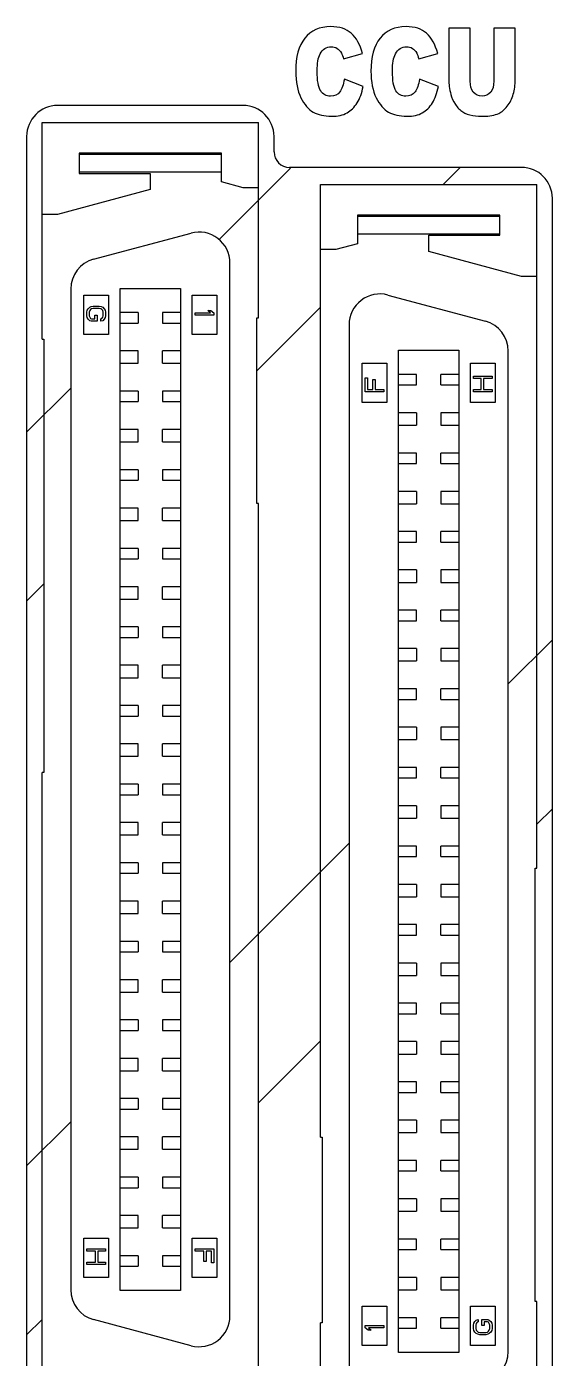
# Model space of a CAD drawing. Header units: inches. Extents: x 0 to 369, y 0 to 130.
# Drawn here: x 92 to 109, y 23.62 to 66.65 of the extents above; entities that cross this region are included whole.
import ezdxf

# ---------------------------------------------------------------- set-up
doc = ezdxf.new("R2010")
doc.units = ezdxf.units.IN
doc.header["$LTSCALE"] = 3.63
doc.header["$MEASUREMENT"] = 0
doc.layers.add('BRMJ710_4_00DXF_CONTINUOUS_LINE', color=7, linetype='CONTINUOUS')
doc.layers.add('TE_1734101_5DXF_CONTINUOUS_LINE', color=7, linetype='CONTINUOUS')

msp = doc.modelspace()

# ---------------------------------------------------------------- linework, layer by layer
at = {"layer": 'BRMJ710_4_00DXF_CONTINUOUS_LINE', "color": 4, "linetype": 'Continuous'}
for p, q in [((105.652, 66.6), (105.652, 64.931)), ((106.343, 66.6), (105.652, 66.6)), ((106.343, 64.891), (106.343, 66.6)), ((107.108, 66.6), (107.108, 64.891)), ((107.799, 66.6), (107.108, 66.6)), ((107.799, 64.931), (107.799, 66.6)), ((102.248, 65.607), (102.859, 65.777)), ((104.682, 65.607), (105.293, 65.777)), ((102.88, 64.717), (102.274, 64.946)), ((105.314, 64.717), (104.708, 64.946))]:
    msp.add_line(p, q, dxfattribs=at)
at = {"layer": 'BRMJ710_4_00DXF_CONTINUOUS_LINE', "color": 7, "linetype": 'Continuous'}
for p, q in [((99, 64.1), (93, 64.1)), ((92, 63.1), (92, 21)), ((100, 62.6), (100, 63.1)), ((108, 62.1), (100.5, 62.1)), ((109, 19), (109, 61.1))]:
    msp.add_line(p, q, dxfattribs=at)
at = {"layer": 'BRMJ710_4_00DXF_CONTINUOUS_LINE', "color": 2, "linetype": 'Continuous'}
for p, q in [((98.225, 59.77), (100.528, 62.072)), ((105.466, 61.55), (106.016, 62.1)), ((99.445, 55.529), (101.5, 57.584)), ((92, 53.545), (93.425, 54.97)), ((92, 48.084), (92.555, 48.639)), ((107.575, 45.412), (109, 46.837)), ((108.5, 40.876), (109, 41.376)), ((98.575, 36.412), (102.425, 40.262)), ((99.5, 31.876), (101.5, 33.876)), ((92, 29.837), (93.425, 31.262)), ((92, 24.376), (92.5, 24.876))]:
    msp.add_line(p, q, dxfattribs=at)
at = {"layer": 'BRMJ710_4_00DXF_CONTINUOUS_LINE', "color": 7, "linetype": 'Continuous'}
for centre, radius, start, end in [((93, 63.1), 1, 90, 180), ((99, 63.1), 1, 0, 90), ((100.5, 62.6), 0.5, 180, 270), ((108, 61.1), 1, 0, 90)]:
    msp.add_arc(centre, radius, start, end, dxfattribs=at)
at = {"layer": 'BRMJ710_4_00DXF_CONTINUOUS_LINE', "color": 4, "linetype": 'Continuous'}
for points in [[(100.996, 66.273), (100.799, 66.025), (100.701, 65.67), (100.701, 65.206)], [(101.834, 66.648), (101.473, 66.648), (101.193, 66.522), (100.996, 66.273)], [(102.498, 66.433), (102.336, 66.575), (102.115, 66.648), (101.834, 66.648)], [(102.859, 65.777), (102.779, 66.071), (102.66, 66.291), (102.498, 66.433)], [(103.43, 66.273), (103.233, 66.025), (103.135, 65.67), (103.135, 65.206)], [(104.268, 66.648), (103.907, 66.648), (103.627, 66.522), (103.43, 66.273)], [(104.932, 66.433), (104.77, 66.575), (104.549, 66.648), (104.268, 66.648)], [(105.293, 65.777), (105.213, 66.071), (105.094, 66.291), (104.932, 66.433)], [(101.489, 65.764), (101.572, 65.92), (101.693, 66), (101.85, 66)], [(101.85, 66), (101.919, 66), (101.982, 65.981), (102.038, 65.946)], [(102.038, 65.946), (102.093, 65.911), (102.141, 65.859), (102.18, 65.793)], [(103.923, 65.764), (104.006, 65.92), (104.127, 66), (104.284, 66)], [(104.284, 66), (104.353, 66), (104.416, 65.981), (104.472, 65.946)], [(104.472, 65.946), (104.527, 65.911), (104.575, 65.859), (104.614, 65.793)], [(101.395, 65.211), (101.395, 65.462), (101.426, 65.645), (101.489, 65.764)], [(102.18, 65.793), (102.203, 65.754), (102.226, 65.691), (102.248, 65.607)], [(103.829, 65.211), (103.829, 65.462), (103.86, 65.645), (103.923, 65.764)], [(104.614, 65.793), (104.637, 65.754), (104.66, 65.691), (104.682, 65.607)], [(100.701, 65.206), (100.701, 64.858), (100.756, 64.574), (100.869, 64.35)], [(101.508, 64.573), (101.432, 64.688), (101.395, 64.902), (101.395, 65.211)], [(103.135, 65.206), (103.135, 64.858), (103.19, 64.574), (103.303, 64.35)], [(103.942, 64.573), (103.866, 64.688), (103.829, 64.902), (103.829, 65.211)], [(101.826, 64.402), (101.688, 64.402), (101.583, 64.459), (101.508, 64.573)], [(102.274, 64.946), (102.243, 64.768), (102.193, 64.633), (102.126, 64.541)], [(102.688, 64.184), (102.775, 64.325), (102.839, 64.503), (102.88, 64.717)], [(104.26, 64.402), (104.122, 64.402), (104.017, 64.459), (103.942, 64.573)], [(104.708, 64.946), (104.677, 64.768), (104.627, 64.633), (104.56, 64.541)], [(105.122, 64.184), (105.209, 64.325), (105.273, 64.503), (105.314, 64.717)], [(105.652, 64.931), (105.652, 64.793), (105.673, 64.637), (105.716, 64.457)], [(106.443, 64.533), (106.376, 64.619), (106.343, 64.738), (106.343, 64.891)], [(107.108, 64.891), (107.108, 64.736), (107.073, 64.616), (107.006, 64.532)], [(107.736, 64.463), (107.777, 64.61), (107.799, 64.765), (107.799, 64.931)], [(100.869, 64.35), (100.981, 64.129), (101.114, 63.972), (101.268, 63.885)], [(102.126, 64.541), (102.058, 64.447), (101.957, 64.402), (101.826, 64.402)], [(102.361, 63.861), (102.491, 63.934), (102.599, 64.041), (102.688, 64.184)], [(103.303, 64.35), (103.415, 64.129), (103.548, 63.972), (103.703, 63.885)], [(104.56, 64.541), (104.492, 64.447), (104.391, 64.402), (104.26, 64.402)], [(104.795, 63.861), (104.925, 63.934), (105.033, 64.041), (105.122, 64.184)], [(105.716, 64.457), (105.742, 64.346), (105.791, 64.239), (105.863, 64.135)], [(105.863, 64.135), (105.935, 64.031), (106.014, 63.951), (106.101, 63.893)], [(106.726, 64.405), (106.605, 64.405), (106.511, 64.447), (106.443, 64.533)], [(107.006, 64.532), (106.938, 64.447), (106.845, 64.405), (106.726, 64.405)], [(107.542, 64.077), (107.631, 64.188), (107.695, 64.316), (107.736, 64.463)], [(101.268, 63.885), (101.422, 63.798), (101.621, 63.752), (101.866, 63.752)], [(101.866, 63.752), (102.066, 63.752), (102.231, 63.789), (102.361, 63.861)], [(103.703, 63.885), (103.857, 63.798), (104.055, 63.752), (104.3, 63.752)], [(104.3, 63.752), (104.5, 63.752), (104.665, 63.789), (104.795, 63.861)], [(106.101, 63.893), (106.187, 63.836), (106.295, 63.8), (106.424, 63.781)], [(106.424, 63.781), (106.552, 63.762), (106.671, 63.752), (106.781, 63.752)], [(106.781, 63.752), (106.969, 63.752), (107.131, 63.785), (107.265, 63.846)], [(107.265, 63.846), (107.362, 63.89), (107.453, 63.966), (107.542, 64.077)]]:
    msp.add_open_spline(points, degree=3, dxfattribs=at)
at = {"layer": 'TE_1734101_5DXF_CONTINUOUS_LINE', "color": 7, "linetype": 'Continuous'}
for p, q in [((92.5, 56.55), (92.5, 63.55)), ((92.5, 63.55), (99.5, 63.55)), ((99.5, 57.24), (99.5, 63.55)), ((93.7, 62.555), (93.7, 61.905)), ((98.3, 62.555), (93.7, 62.555)), ((98.3, 62.516), (93.7, 62.516)), ((98.3, 61.63), (98.3, 62.555)), ((98.3, 61.944), (93.7, 61.944)), ((93.7, 61.905), (96, 61.905)), ((96, 61.905), (96, 61.383)), ((99, 61.442), (98.3, 61.63)), ((101.5, 30.76), (101.5, 61.55)), ((101.5, 61.55), (108.5, 61.55)), ((108.5, 39.45), (108.5, 61.55)), ((96, 61.383), (93, 60.579)), ((99.5, 61.442), (99, 61.442)), ((93, 60.579), (92.5, 60.579)), ((102.7, 60.555), (102.7, 59.63)), ((107.3, 60.555), (102.7, 60.555)), ((107.3, 60.516), (102.7, 60.516)), ((107.3, 59.905), (107.3, 60.555)), ((94.166, 59.132), (97.316, 59.976)), ((107.3, 59.944), (102.7, 59.944)), ((105, 59.383), (105, 59.905)), ((105, 59.905), (107.3, 59.905)), ((102, 59.442), (101.5, 59.442)), ((102.7, 59.63), (102, 59.442)), ((98.575, 24.99), (98.575, 59.01)), ((108, 58.579), (105, 59.383)), ((108.5, 58.579), (108, 58.579)), ((93.425, 58.166), (93.425, 25.834)), ((95.025, 25.81), (95.025, 58.19)), ((95.025, 58.19), (96.975, 58.19)), ((96.975, 58.19), (96.975, 25.81)), ((93.85, 56.7), (93.85, 57.97)), ((93.85, 57.97), (94.65, 57.97)), ((94.65, 57.97), (94.65, 56.7)), ((97.35, 56.7), (97.35, 57.97)), ((97.35, 57.97), (98.15, 57.97)), ((98.15, 57.97), (98.15, 56.7)), ((103.684, 57.976), (106.834, 57.132)), ((93.95, 57.42), (93.963, 57.482)), ((93.95, 57.308), (93.95, 57.42)), ((93.963, 57.245), (93.95, 57.308)), ((93.963, 57.482), (93.988, 57.533)), ((93.988, 57.195), (93.963, 57.245)), ((93.988, 57.533), (94.039, 57.582)), ((94.039, 57.47), (94.027, 57.42)), ((94.027, 57.42), (94.027, 57.308)), ((94.027, 57.308), (94.039, 57.257)), ((94.039, 57.582), (94.09, 57.607)), ((94.065, 57.507), (94.039, 57.47)), ((94.039, 57.257), (94.065, 57.22)), ((94.103, 57.533), (94.065, 57.507)), ((94.09, 57.607), (94.154, 57.62)), ((94.154, 57.545), (94.103, 57.533)), ((94.154, 57.62), (94.346, 57.62)), ((94.346, 57.545), (94.154, 57.545)), ((94.205, 57.207), (94.205, 57.32)), ((94.205, 57.32), (94.282, 57.32)), ((94.282, 57.32), (94.282, 57.132)), ((94.346, 57.62), (94.41, 57.607)), ((94.397, 57.533), (94.346, 57.545)), ((94.435, 57.507), (94.397, 57.533)), ((94.41, 57.607), (94.461, 57.582)), ((94.461, 57.47), (94.435, 57.507)), ((94.435, 57.22), (94.461, 57.257)), ((94.461, 57.582), (94.512, 57.533)), ((94.473, 57.42), (94.461, 57.47)), ((94.461, 57.257), (94.473, 57.308)), ((94.473, 57.308), (94.473, 57.42)), ((94.512, 57.533), (94.537, 57.482)), ((94.537, 57.245), (94.512, 57.195)), ((94.537, 57.482), (94.55, 57.42)), ((94.55, 57.308), (94.537, 57.245)), ((94.55, 57.42), (94.55, 57.308)), ((95.61, 57.41), (95.025, 57.41)), ((95.61, 57.41), (95.61, 57.07)), ((96.39, 57.41), (96.39, 57.07)), ((96.975, 57.41), (96.39, 57.41)), ((97.45, 57.32), (97.45, 57.395)), ((97.45, 57.395), (97.948, 57.395)), ((98.05, 57.32), (97.45, 57.32)), ((97.948, 57.395), (97.859, 57.47)), ((97.859, 57.47), (97.961, 57.47)), ((97.961, 57.47), (98.05, 57.395)), ((98.05, 57.395), (98.05, 57.32)), ((99.445, 51.24), (99.445, 57.24)), ((99.445, 57.24), (99.5, 57.24)), ((94.039, 57.145), (93.988, 57.195)), ((94.09, 57.132), (94.039, 57.145)), ((94.065, 57.22), (94.103, 57.207)), ((94.282, 57.132), (94.09, 57.132)), ((94.103, 57.207), (94.205, 57.207)), ((94.397, 57.207), (94.435, 57.22)), ((94.397, 57.132), (94.397, 57.207)), ((94.461, 57.145), (94.397, 57.132)), ((94.512, 57.195), (94.461, 57.145)), ((95.025, 57.07), (95.61, 57.07)), ((96.39, 57.07), (96.975, 57.07)), ((102.425, 57.01), (102.425, 22.99)), ((92.5, 56.55), (92.555, 56.55)), ((92.555, 56.55), (92.555, 42.55)), ((94.65, 56.7), (93.85, 56.7)), ((98.15, 56.7), (97.35, 56.7)), ((95.61, 56.17), (95.025, 56.17)), ((95.61, 55.77), (95.61, 56.17)), ((96.39, 55.77), (96.39, 56.17)), ((96.975, 56.17), (96.39, 56.17)), ((104.025, 23.81), (104.025, 56.19)), ((104.025, 56.19), (105.975, 56.19)), ((105.975, 56.19), (105.975, 23.81)), ((107.575, 23.834), (107.575, 56.166)), ((95.025, 55.77), (95.61, 55.77)), ((96.39, 55.77), (96.975, 55.77)), ((102.85, 54.5), (102.85, 55.77)), ((102.85, 55.77), (103.65, 55.77)), ((103.65, 55.77), (103.65, 54.5)), ((106.35, 54.5), (106.35, 55.77)), ((106.35, 55.77), (107.15, 55.77)), ((107.15, 55.77), (107.15, 54.5)), ((102.95, 54.85), (102.95, 55.3)), ((102.95, 55.3), (103.027, 55.3)), ((103.027, 55.3), (103.027, 54.925)), ((103.193, 54.925), (103.193, 55.25)), ((103.193, 55.25), (103.269, 55.25)), ((103.269, 55.25), (103.269, 54.925)), ((104.61, 55.41), (104.025, 55.41)), ((104.61, 55.07), (104.61, 55.41)), ((105.39, 55.07), (105.39, 55.41)), ((105.975, 55.41), (105.39, 55.41)), ((106.45, 55.275), (106.45, 55.35)), ((106.45, 55.35), (107.05, 55.35)), ((106.693, 55.275), (106.45, 55.275)), ((106.693, 54.925), (106.693, 55.275)), ((106.769, 55.275), (106.769, 54.925)), ((107.05, 55.275), (106.769, 55.275)), ((107.05, 55.35), (107.05, 55.275)), ((95.61, 54.87), (95.025, 54.87)), ((95.61, 54.87), (95.61, 54.53)), ((96.39, 54.87), (96.39, 54.53)), ((96.975, 54.87), (96.39, 54.87)), ((103.55, 54.85), (102.95, 54.85)), ((103.027, 54.925), (103.193, 54.925)), ((103.269, 54.925), (103.55, 54.925)), ((103.55, 54.925), (103.55, 54.85)), ((104.025, 55.07), (104.61, 55.07)), ((105.39, 55.07), (105.975, 55.07)), ((106.45, 54.85), (106.45, 54.925)), ((106.45, 54.925), (106.693, 54.925)), ((107.05, 54.85), (106.45, 54.85)), ((106.769, 54.925), (107.05, 54.925)), ((107.05, 54.925), (107.05, 54.85)), ((95.025, 54.53), (95.61, 54.53)), ((96.39, 54.53), (96.975, 54.53)), ((103.65, 54.5), (102.85, 54.5)), ((107.15, 54.5), (106.35, 54.5)), ((104.61, 54.17), (104.025, 54.17)), ((104.61, 54.17), (104.61, 53.77)), ((105.39, 54.17), (105.39, 53.77)), ((105.975, 54.17), (105.39, 54.17)), ((95.61, 53.63), (95.025, 53.63)), ((95.61, 53.23), (95.61, 53.63)), ((96.39, 53.23), (96.39, 53.63)), ((96.975, 53.63), (96.39, 53.63)), ((104.025, 53.77), (104.61, 53.77)), ((105.39, 53.77), (105.975, 53.77)), ((95.025, 53.23), (95.61, 53.23)), ((96.39, 53.23), (96.975, 53.23)), ((104.61, 52.87), (104.025, 52.87)), ((104.025, 52.53), (104.61, 52.53)), ((104.61, 52.53), (104.61, 52.87)), ((105.39, 52.53), (105.39, 52.87)), ((105.975, 52.87), (105.39, 52.87)), ((105.39, 52.53), (105.975, 52.53)), ((95.61, 52.33), (95.025, 52.33)), ((95.61, 52.33), (95.61, 51.99)), ((96.39, 52.33), (96.39, 51.99)), ((96.975, 52.33), (96.39, 52.33)), ((95.025, 51.99), (95.61, 51.99)), ((96.39, 51.99), (96.975, 51.99)), ((99.5, 51.24), (99.445, 51.24)), ((99.5, 20.45), (99.5, 51.24)), ((104.61, 51.63), (104.025, 51.63)), ((104.025, 51.23), (104.61, 51.23)), ((104.61, 51.63), (104.61, 51.23)), ((105.39, 51.63), (105.39, 51.23)), ((105.975, 51.63), (105.39, 51.63)), ((105.39, 51.23), (105.975, 51.23)), ((95.61, 51.09), (95.025, 51.09)), ((95.61, 50.69), (95.61, 51.09)), ((96.39, 50.69), (96.39, 51.09)), ((96.975, 51.09), (96.39, 51.09)), ((95.025, 50.69), (95.61, 50.69)), ((96.39, 50.69), (96.975, 50.69)), ((104.61, 50.33), (104.025, 50.33)), ((104.025, 49.99), (104.61, 49.99)), ((104.61, 49.99), (104.61, 50.33)), ((105.39, 49.99), (105.39, 50.33)), ((105.975, 50.33), (105.39, 50.33)), ((105.39, 49.99), (105.975, 49.99)), ((95.61, 49.79), (95.025, 49.79)), ((95.61, 49.79), (95.61, 49.45)), ((96.39, 49.79), (96.39, 49.45)), ((96.975, 49.79), (96.39, 49.79)), ((95.025, 49.45), (95.61, 49.45)), ((96.39, 49.45), (96.975, 49.45)), ((104.61, 49.09), (104.025, 49.09)), ((104.61, 49.09), (104.61, 48.69)), ((105.39, 49.09), (105.39, 48.69)), ((105.975, 49.09), (105.39, 49.09)), ((104.025, 48.69), (104.61, 48.69)), ((105.39, 48.69), (105.975, 48.69)), ((95.61, 48.55), (95.025, 48.55)), ((95.61, 48.15), (95.61, 48.55)), ((96.39, 48.15), (96.39, 48.55)), ((96.975, 48.55), (96.39, 48.55)), ((95.025, 48.15), (95.61, 48.15)), ((96.39, 48.15), (96.975, 48.15)), ((104.61, 47.79), (104.025, 47.79)), ((104.61, 47.45), (104.61, 47.79)), ((105.39, 47.45), (105.39, 47.79)), ((105.975, 47.79), (105.39, 47.79)), ((104.025, 47.45), (104.61, 47.45)), ((105.39, 47.45), (105.975, 47.45)), ((95.61, 47.25), (95.025, 47.25)), ((95.025, 46.91), (95.61, 46.91)), ((95.61, 47.25), (95.61, 46.91)), ((96.39, 47.25), (96.39, 46.91)), ((96.975, 47.25), (96.39, 47.25)), ((96.39, 46.91), (96.975, 46.91)), ((104.61, 46.55), (104.025, 46.55)), ((104.61, 46.55), (104.61, 46.15)), ((105.39, 46.55), (105.39, 46.15)), ((105.975, 46.55), (105.39, 46.55)), ((104.025, 46.15), (104.61, 46.15)), ((105.39, 46.15), (105.975, 46.15)), ((95.61, 46.01), (95.025, 46.01)), ((95.61, 45.61), (95.61, 46.01)), ((96.39, 45.61), (96.39, 46.01)), ((96.975, 46.01), (96.39, 46.01)), ((95.025, 45.61), (95.61, 45.61)), ((96.39, 45.61), (96.975, 45.61)), ((104.61, 45.25), (104.025, 45.25)), ((104.61, 44.91), (104.61, 45.25)), ((105.39, 44.91), (105.39, 45.25)), ((105.975, 45.25), (105.39, 45.25)), ((104.025, 44.91), (104.61, 44.91)), ((105.39, 44.91), (105.975, 44.91)), ((95.61, 44.71), (95.025, 44.71)), ((95.025, 44.37), (95.61, 44.37)), ((95.61, 44.71), (95.61, 44.37)), ((96.39, 44.71), (96.39, 44.37)), ((96.975, 44.71), (96.39, 44.71)), ((96.39, 44.37), (96.975, 44.37)), ((104.61, 44.01), (104.025, 44.01)), ((104.61, 44.01), (104.61, 43.61)), ((105.39, 44.01), (105.39, 43.61)), ((105.975, 44.01), (105.39, 44.01)), ((95.61, 43.47), (95.025, 43.47)), ((95.61, 43.07), (95.61, 43.47)), ((96.39, 43.07), (96.39, 43.47)), ((96.975, 43.47), (96.39, 43.47)), ((104.025, 43.61), (104.61, 43.61)), ((105.39, 43.61), (105.975, 43.61)), ((95.025, 43.07), (95.61, 43.07)), ((96.39, 43.07), (96.975, 43.07)), ((104.61, 42.71), (104.025, 42.71)), ((104.61, 42.37), (104.61, 42.71)), ((105.39, 42.37), (105.39, 42.71)), ((105.975, 42.71), (105.39, 42.71)), ((92.5, 20.45), (92.5, 42.55)), ((92.555, 42.55), (92.5, 42.55)), ((104.025, 42.37), (104.61, 42.37)), ((105.39, 42.37), (105.975, 42.37)), ((95.61, 42.17), (95.025, 42.17)), ((95.025, 41.83), (95.61, 41.83)), ((95.61, 42.17), (95.61, 41.83)), ((96.39, 42.17), (96.39, 41.83)), ((96.975, 42.17), (96.39, 42.17)), ((96.39, 41.83), (96.975, 41.83)), ((104.61, 41.47), (104.025, 41.47)), ((104.61, 41.47), (104.61, 41.07)), ((105.39, 41.47), (105.39, 41.07)), ((105.975, 41.47), (105.39, 41.47)), ((95.61, 40.93), (95.025, 40.93)), ((95.61, 40.53), (95.61, 40.93)), ((96.39, 40.53), (96.39, 40.93)), ((96.975, 40.93), (96.39, 40.93)), ((104.025, 41.07), (104.61, 41.07)), ((105.39, 41.07), (105.975, 41.07)), ((95.025, 40.53), (95.61, 40.53)), ((96.39, 40.53), (96.975, 40.53)), ((104.61, 40.17), (104.025, 40.17)), ((104.61, 39.83), (104.61, 40.17)), ((105.39, 39.83), (105.39, 40.17)), ((105.975, 40.17), (105.39, 40.17)), ((95.61, 39.63), (95.025, 39.63)), ((95.61, 39.63), (95.61, 39.29)), ((96.39, 39.63), (96.39, 39.29)), ((96.975, 39.63), (96.39, 39.63)), ((104.025, 39.83), (104.61, 39.83)), ((105.39, 39.83), (105.975, 39.83)), ((95.025, 39.29), (95.61, 39.29)), ((96.39, 39.29), (96.975, 39.29)), ((108.445, 25.45), (108.445, 39.45)), ((108.445, 39.45), (108.5, 39.45)), ((104.61, 38.93), (104.025, 38.93)), ((104.61, 38.93), (104.61, 38.53)), ((105.39, 38.93), (105.39, 38.53)), ((105.975, 38.93), (105.39, 38.93)), ((95.61, 38.39), (95.025, 38.39)), ((95.61, 37.99), (95.61, 38.39)), ((96.39, 37.99), (96.39, 38.39)), ((96.975, 38.39), (96.39, 38.39)), ((104.025, 38.53), (104.61, 38.53)), ((105.39, 38.53), (105.975, 38.53)), ((95.025, 37.99), (95.61, 37.99)), ((96.39, 37.99), (96.975, 37.99)), ((104.61, 37.63), (104.025, 37.63)), ((104.61, 37.29), (104.61, 37.63)), ((105.39, 37.29), (105.39, 37.63)), ((105.975, 37.63), (105.39, 37.63)), ((95.61, 37.09), (95.025, 37.09)), ((95.61, 37.09), (95.61, 36.75)), ((96.39, 37.09), (96.39, 36.75)), ((96.975, 37.09), (96.39, 37.09)), ((104.025, 37.29), (104.61, 37.29)), ((105.39, 37.29), (105.975, 37.29)), ((95.025, 36.75), (95.61, 36.75)), ((96.39, 36.75), (96.975, 36.75)), ((104.61, 36.39), (104.025, 36.39)), ((104.61, 36.39), (104.61, 35.99)), ((105.39, 36.39), (105.39, 35.99)), ((105.975, 36.39), (105.39, 36.39)), ((95.61, 35.85), (95.025, 35.85)), ((95.61, 35.45), (95.61, 35.85)), ((96.39, 35.45), (96.39, 35.85)), ((96.975, 35.85), (96.39, 35.85)), ((104.025, 35.99), (104.61, 35.99)), ((105.39, 35.99), (105.975, 35.99)), ((95.025, 35.45), (95.61, 35.45)), ((96.39, 35.45), (96.975, 35.45)), ((104.61, 35.09), (104.025, 35.09)), ((104.61, 34.75), (104.61, 35.09)), ((105.39, 34.75), (105.39, 35.09)), ((105.975, 35.09), (105.39, 35.09)), ((95.61, 34.55), (95.025, 34.55)), ((95.61, 34.55), (95.61, 34.21)), ((96.39, 34.55), (96.39, 34.21)), ((96.975, 34.55), (96.39, 34.55)), ((104.025, 34.75), (104.61, 34.75)), ((105.39, 34.75), (105.975, 34.75)), ((95.025, 34.21), (95.61, 34.21)), ((96.39, 34.21), (96.975, 34.21)), ((104.61, 33.85), (104.025, 33.85)), ((104.61, 33.85), (104.61, 33.45)), ((105.39, 33.85), (105.39, 33.45)), ((105.975, 33.85), (105.39, 33.85)), ((95.61, 33.31), (95.025, 33.31)), ((95.61, 32.91), (95.61, 33.31)), ((96.39, 32.91), (96.39, 33.31)), ((96.975, 33.31), (96.39, 33.31)), ((104.025, 33.45), (104.61, 33.45)), ((105.39, 33.45), (105.975, 33.45)), ((95.025, 32.91), (95.61, 32.91)), ((96.39, 32.91), (96.975, 32.91)), ((104.61, 32.55), (104.025, 32.55)), ((104.61, 32.21), (104.61, 32.55)), ((105.39, 32.21), (105.39, 32.55)), ((105.975, 32.55), (105.39, 32.55)), ((95.61, 32.01), (95.025, 32.01)), ((95.61, 32.01), (95.61, 31.67)), ((96.39, 32.01), (96.39, 31.67)), ((96.975, 32.01), (96.39, 32.01)), ((104.025, 32.21), (104.61, 32.21)), ((105.39, 32.21), (105.975, 32.21)), ((95.025, 31.67), (95.61, 31.67)), ((96.39, 31.67), (96.975, 31.67)), ((104.61, 31.31), (104.025, 31.31)), ((104.61, 31.31), (104.61, 30.91)), ((105.39, 31.31), (105.39, 30.91)), ((105.975, 31.31), (105.39, 31.31)), ((95.61, 30.77), (95.025, 30.77)), ((95.61, 30.37), (95.61, 30.77)), ((96.39, 30.37), (96.39, 30.77)), ((96.975, 30.77), (96.39, 30.77)), ((101.5, 30.76), (101.555, 30.76)), ((101.555, 30.76), (101.555, 24.76)), ((104.025, 30.91), (104.61, 30.91)), ((105.39, 30.91), (105.975, 30.91)), ((95.025, 30.37), (95.61, 30.37)), ((96.39, 30.37), (96.975, 30.37)), ((104.61, 30.01), (104.025, 30.01)), ((104.61, 29.67), (104.61, 30.01)), ((105.39, 29.67), (105.39, 30.01)), ((105.975, 30.01), (105.39, 30.01)), ((95.61, 29.47), (95.025, 29.47)), ((95.61, 29.47), (95.61, 29.13)), ((96.39, 29.47), (96.39, 29.13)), ((96.975, 29.47), (96.39, 29.47)), ((104.025, 29.67), (104.61, 29.67)), ((105.39, 29.67), (105.975, 29.67)), ((95.025, 29.13), (95.61, 29.13)), ((96.39, 29.13), (96.975, 29.13)), ((104.61, 28.77), (104.025, 28.77)), ((104.61, 28.77), (104.61, 28.37)), ((105.39, 28.77), (105.39, 28.37)), ((105.975, 28.77), (105.39, 28.77)), ((95.61, 28.23), (95.025, 28.23)), ((95.61, 27.83), (95.61, 28.23)), ((96.39, 27.83), (96.39, 28.23)), ((96.975, 28.23), (96.39, 28.23)), ((104.025, 28.37), (104.61, 28.37)), ((105.39, 28.37), (105.975, 28.37)), ((95.025, 27.83), (95.61, 27.83)), ((96.39, 27.83), (96.975, 27.83)), ((93.85, 26.23), (93.85, 27.5)), ((93.85, 27.5), (94.65, 27.5)), ((93.95, 27.075), (93.95, 27.15)), ((93.95, 27.15), (94.55, 27.15)), ((94.55, 27.15), (94.55, 27.075)), ((94.65, 27.5), (94.65, 26.23)), ((97.35, 26.23), (97.35, 27.5)), ((97.35, 27.5), (98.15, 27.5)), ((97.45, 27.075), (97.45, 27.15)), ((97.45, 27.15), (98.05, 27.15)), ((98.05, 27.15), (98.05, 26.7)), ((98.15, 27.5), (98.15, 26.23)), ((104.61, 27.47), (104.025, 27.47)), ((104.025, 27.13), (104.61, 27.13)), ((104.61, 27.13), (104.61, 27.47)), ((105.39, 27.13), (105.39, 27.47)), ((105.975, 27.47), (105.39, 27.47)), ((105.39, 27.13), (105.975, 27.13)), ((94.231, 27.075), (93.95, 27.075)), ((93.95, 26.65), (93.95, 26.725)), ((93.95, 26.725), (94.231, 26.725)), ((94.231, 26.725), (94.231, 27.075)), ((94.307, 27.075), (94.307, 26.725)), ((94.55, 27.075), (94.307, 27.075)), ((94.307, 26.725), (94.55, 26.725)), ((94.55, 26.725), (94.55, 26.65)), ((95.61, 26.93), (95.025, 26.93)), ((95.61, 26.93), (95.61, 26.59)), ((96.39, 26.93), (96.39, 26.59)), ((96.975, 26.93), (96.39, 26.93)), ((97.731, 27.075), (97.45, 27.075)), ((97.731, 26.75), (97.731, 27.075)), ((97.807, 26.75), (97.731, 26.75)), ((97.807, 27.075), (97.807, 26.75)), ((97.973, 27.075), (97.807, 27.075)), ((97.973, 26.7), (97.973, 27.075)), ((98.05, 26.7), (97.973, 26.7)), ((94.55, 26.65), (93.95, 26.65)), ((95.025, 26.59), (95.61, 26.59)), ((96.39, 26.59), (96.975, 26.59)), ((94.65, 26.23), (93.85, 26.23)), ((98.15, 26.23), (97.35, 26.23)), ((104.61, 26.23), (104.025, 26.23)), ((104.025, 25.83), (104.61, 25.83)), ((104.61, 26.23), (104.61, 25.83)), ((105.39, 26.23), (105.39, 25.83)), ((105.975, 26.23), (105.39, 26.23)), ((105.39, 25.83), (105.975, 25.83)), ((96.975, 25.81), (95.025, 25.81)), ((108.5, 25.45), (108.445, 25.45)), ((108.5, 18.45), (108.5, 25.45)), ((102.85, 24.03), (102.85, 25.3)), ((102.85, 25.3), (103.65, 25.3)), ((103.65, 25.3), (103.65, 24.03)), ((106.35, 24.03), (106.35, 25.3)), ((106.35, 25.3), (107.15, 25.3)), ((107.15, 25.3), (107.15, 24.03)), ((97.316, 24.024), (94.166, 24.868)), ((101.5, 18.45), (101.5, 24.76)), ((101.555, 24.76), (101.5, 24.76)), ((102.95, 24.605), (102.95, 24.68)), ((102.95, 24.68), (103.55, 24.68)), ((103.039, 24.53), (102.95, 24.605)), ((103.141, 24.53), (103.039, 24.53)), ((103.052, 24.605), (103.141, 24.53)), ((103.55, 24.605), (103.052, 24.605)), ((103.55, 24.68), (103.55, 24.605)), ((104.61, 24.93), (104.025, 24.93)), ((104.025, 24.59), (104.61, 24.59)), ((104.61, 24.59), (104.61, 24.93)), ((105.39, 24.59), (105.39, 24.93)), ((105.975, 24.93), (105.39, 24.93)), ((105.39, 24.59), (105.975, 24.59)), ((106.45, 24.692), (106.463, 24.755)), ((106.45, 24.58), (106.45, 24.692)), ((106.463, 24.518), (106.45, 24.58)), ((106.463, 24.755), (106.488, 24.805)), ((106.488, 24.805), (106.539, 24.855)), ((106.539, 24.743), (106.527, 24.692)), ((106.527, 24.692), (106.527, 24.58)), ((106.527, 24.58), (106.539, 24.53)), ((106.539, 24.855), (106.603, 24.867)), ((106.565, 24.78), (106.539, 24.743)), ((106.539, 24.53), (106.565, 24.492)), ((106.603, 24.792), (106.565, 24.78)), ((106.603, 24.867), (106.603, 24.792)), ((106.718, 24.68), (106.718, 24.867)), ((106.718, 24.867), (106.91, 24.867)), ((106.795, 24.68), (106.718, 24.68)), ((106.795, 24.792), (106.795, 24.68)), ((106.897, 24.792), (106.795, 24.792)), ((106.935, 24.78), (106.897, 24.792)), ((106.91, 24.867), (106.961, 24.855)), ((106.961, 24.743), (106.935, 24.78)), ((106.935, 24.492), (106.961, 24.53)), ((106.961, 24.855), (107.012, 24.805)), ((106.973, 24.692), (106.961, 24.743)), ((106.961, 24.53), (106.973, 24.58)), ((106.973, 24.58), (106.973, 24.692)), ((107.012, 24.805), (107.037, 24.755)), ((107.037, 24.755), (107.05, 24.692)), ((107.05, 24.58), (107.037, 24.518)), ((107.05, 24.692), (107.05, 24.58)), ((106.488, 24.467), (106.463, 24.518)), ((106.539, 24.417), (106.488, 24.467)), ((106.59, 24.393), (106.539, 24.417)), ((106.565, 24.492), (106.603, 24.467)), ((106.654, 24.38), (106.59, 24.393)), ((106.603, 24.467), (106.654, 24.455)), ((106.654, 24.455), (106.846, 24.455)), ((106.846, 24.38), (106.654, 24.38)), ((106.846, 24.455), (106.897, 24.467)), ((106.91, 24.393), (106.846, 24.38)), ((106.897, 24.467), (106.935, 24.492)), ((106.961, 24.417), (106.91, 24.393)), ((107.012, 24.467), (106.961, 24.417)), ((107.037, 24.518), (107.012, 24.467)), ((103.65, 24.03), (102.85, 24.03)), ((105.975, 23.81), (104.025, 23.81)), ((107.15, 24.03), (106.35, 24.03))]:
    msp.add_line(p, q, dxfattribs=at)
for centre, start, end in [((97.575, 59.01), 0, 105), ((94.425, 58.166), 105, 180), ((103.425, 57.01), 75, 180), ((106.575, 56.166), 0, 75), ((94.425, 25.834), 180, 255), ((97.575, 24.99), 255, 0), ((106.575, 23.834), 285, 0)]:
    msp.add_arc(centre, 1, start, end, dxfattribs=at)

doc.saveas('drawing.dxf')
